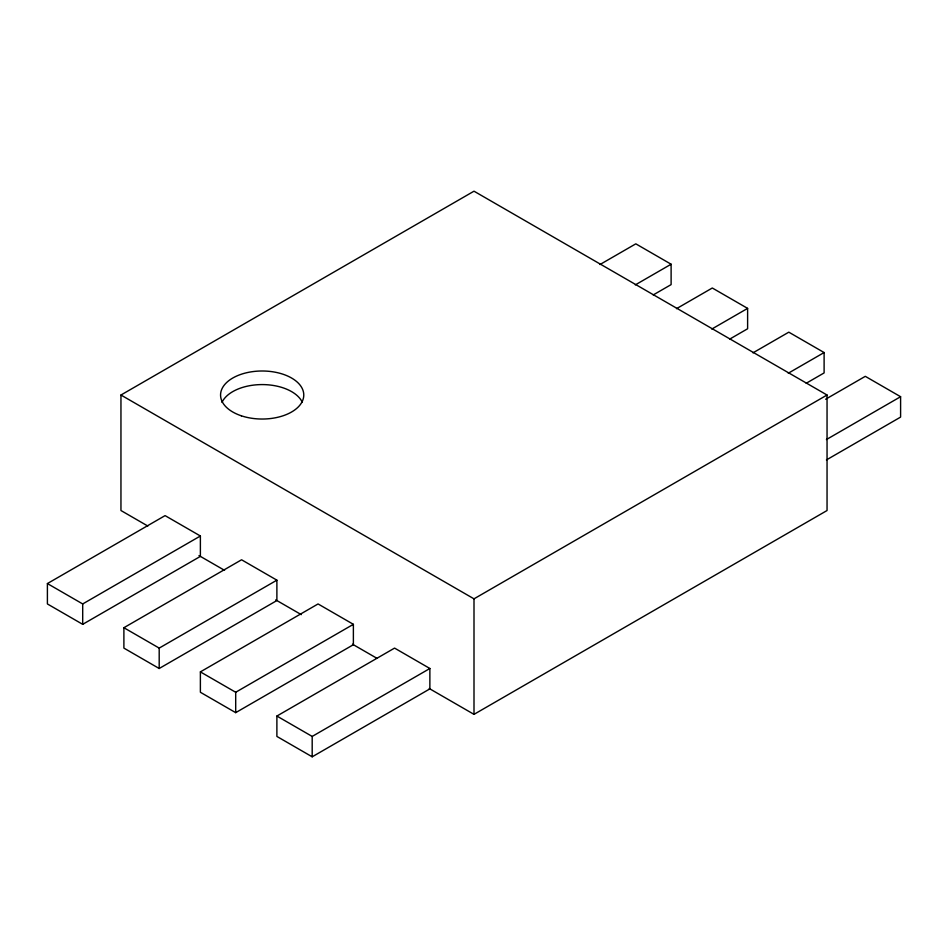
<?xml version="1.0" encoding="UTF-8"?>
<svg xmlns="http://www.w3.org/2000/svg" width="948" height="948" viewBox="0 0 948 948"><rect width="100%" height="100%" fill="white"/><g stroke="black" fill="none" stroke-linecap="round" stroke-linejoin="round"><path stroke-width="1.42" d="M147.817 526.033L120.953 510.522L120.953 395.02L474 191.188L827.047 395.02L827.047 510.522L474 714.354L429.231 688.509M47.4 583.565L165.082 515.617L200.383 535.999L200.383 556.381L82.701 624.329L47.4 603.947L47.4 583.565L82.701 603.947L200.383 535.999M600.001 264.516L635.812 243.837L671.113 264.219L671.113 284.613L653.208 294.947M635.302 284.898L671.113 264.219M123.892 627.718L241.574 559.782L276.887 580.164L276.887 600.546L159.193 668.494L123.892 648.1L123.892 627.718L159.193 648.1L276.887 580.164M676.493 308.681L712.304 288.002L747.616 308.384L747.616 328.766L729.699 339.111M711.794 329.063L747.616 308.384M200.383 671.883L318.066 603.947L353.379 624.329L353.379 644.711L235.697 712.647L200.383 692.265L200.383 671.883L235.697 692.265L353.379 624.329M752.985 352.846L788.807 332.167L824.108 352.549L824.108 372.931L806.203 383.276M788.286 373.228L824.108 352.549M120.953 395.02L474 598.84L827.047 395.02M276.887 716.048L394.569 648.1L429.871 668.494L429.871 688.876L312.188 756.812L276.887 736.43L276.887 716.048L312.188 736.43L429.871 668.494M825.637 399.226L865.299 376.332L900.6 396.714L900.6 417.096L826.407 459.934M826.407 439.552L900.6 396.714M198.985 555.575L224.569 570.341M275.726 599.883L301.31 614.648M352.478 644.19L376.783 658.22M474 598.84L474 714.354M312.188 736.43L312.188 756.812M235.697 692.265L235.697 712.647M159.193 648.1L159.193 668.494M82.701 603.947L82.701 624.329M221.986 402.39A41.605 24.02 0 0 1 262.169 384.58A41.605 24.02 0 0 1 302.365 402.39M241.373 415.817A41.605 24.02 0 0 0 303.775 395.02A41.605 24.02 0 0 0 241.373 374.211A41.605 24.02 0 0 0 241.373 415.817"/></g></svg>
